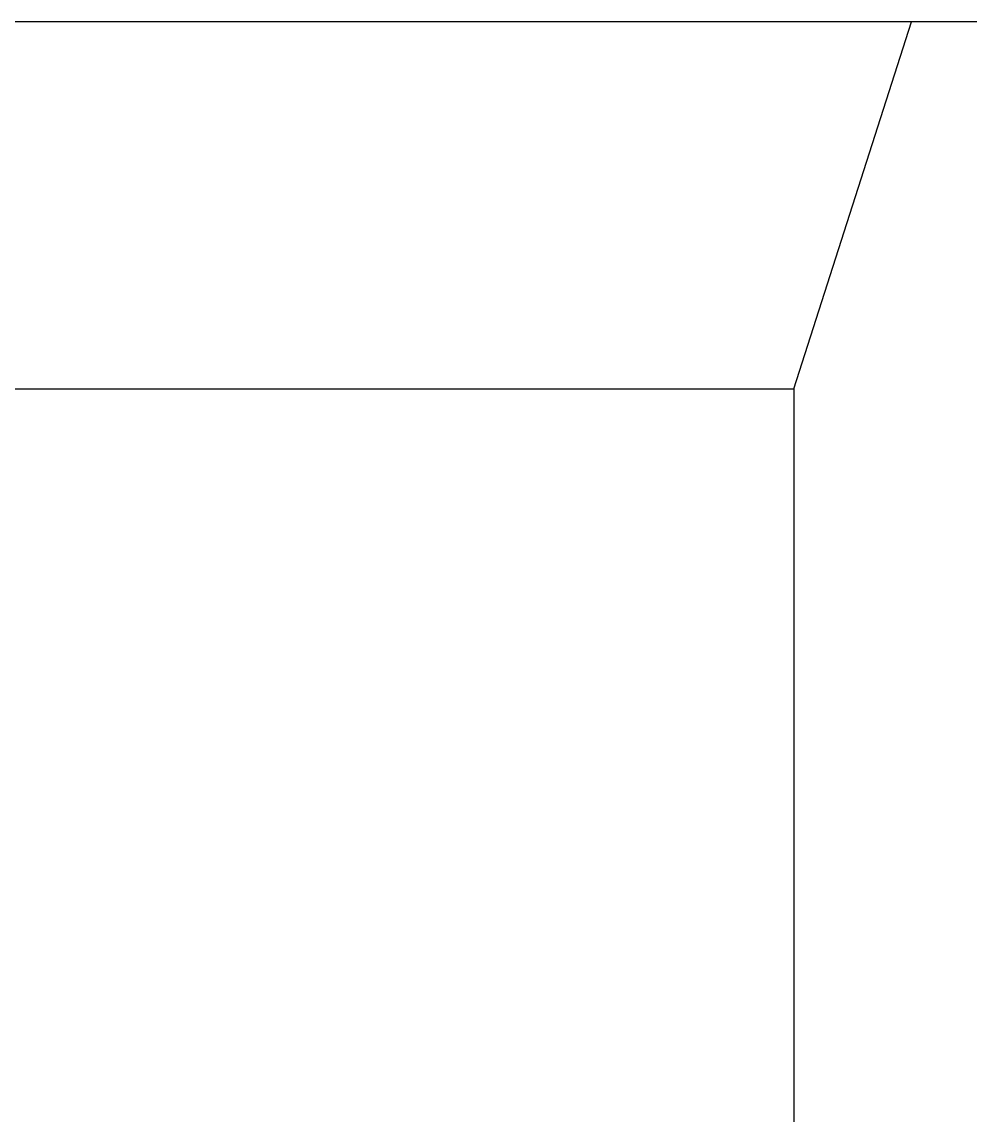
# Model space of a CAD drawing. Header units: millimetres. Extents: x -650 to 3773, y 316 to 2389.
# Drawn here: x 571.86 to 599.61, y 537.03 to 569.01 of the extents above; entities that cross this region are included whole.
import ezdxf

# ---------------------------------------------------------------- set-up
doc = ezdxf.new("R2010")
doc.units = ezdxf.units.MM

# ---------------------------------------------------------------- blocks, each defined once
blk = doc.blocks.new('A$C1e894cf7')
for p, q in [((574.197, 121.628), (574.197, 109.212)), ((584.935, 105.767), (574.197, 109.212)), ((574.197, 109.212), (574.197, 71.765)), ((584.935, 66.339), (584.935, 105.767)), ((584.935, 105.767), (689.649, 105.767))]:
    blk.add_line(p, q)

msp = doc.modelspace()

# ---------------------------------------------------------------- block references
at = {"rotation": 270}
msp.add_blockref('A$C1e894cf7', (488.682, 1143.208), dxfattribs=at)

doc.saveas('drawing.dxf')
